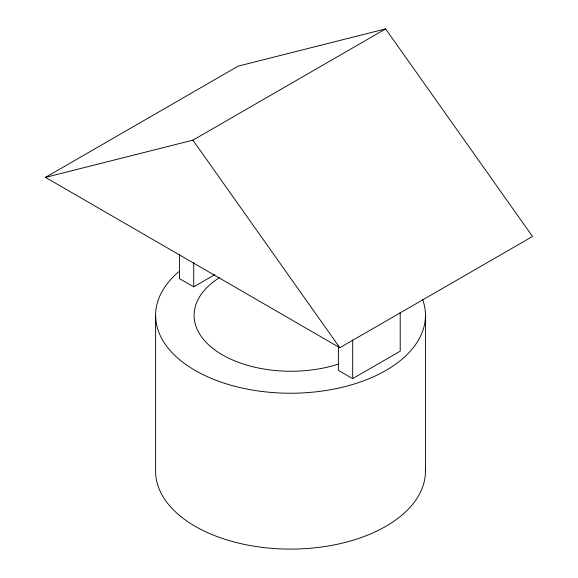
<?xml version="1.0" encoding="UTF-8"?>
<svg xmlns="http://www.w3.org/2000/svg" width="578" height="578" viewBox="0 0 578 578"><rect width="100%" height="100%" fill="white"/><g stroke="black" fill="none" stroke-linecap="round" stroke-linejoin="round"><path stroke-width="0.87" d="M45.489 177.374L238.194 66.116L385.627 28.9L532.511 236.474L339.806 347.732L45.489 177.374L192.922 140.158L385.627 28.9M179.433 254.392L179.433 278.61L193.709 286.847L214.749 274.702M338.397 346.07L338.397 370.382L352.674 378.626L400.207 351.186L400.207 312.46M192.922 140.158L339.806 347.732M425.451 315.335L425.451 471.207M352.674 339.9L352.674 378.626M193.709 262.636L193.709 286.847M155.612 315.335L155.612 471.207A134.92 77.893 0 0 0 292.056 549.093A134.92 77.893 0 0 0 425.415 469.452M422.619 299.462A134.92 77.893 0 0 1 264.522 391.768A134.92 77.893 0 0 1 178.66 271.79M338.527 364.032A96.829 55.907 0 0 1 215.226 350.217A96.829 55.907 0 0 1 219.293 277.736"/></g></svg>
